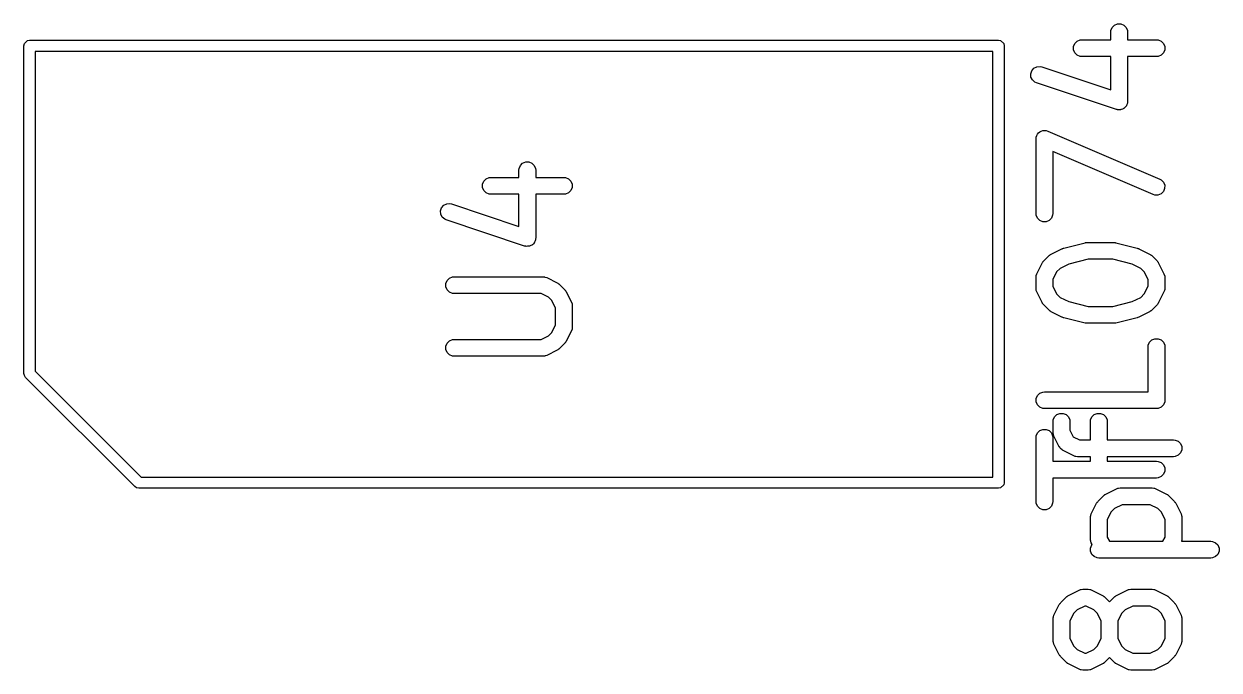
# Model space of a CAD drawing. Extents: x 2.26 to 6.35, y -6.6 to -4.52.
# Drawn here: x 4.5182 to 4.9383, y -5.0836 to -4.8565 of the extents above; entities that cross this region are included whole.
import ezdxf

# ---------------------------------------------------------------- set-up
doc = ezdxf.new("R2010")
doc.units = 0
doc.header["$MEASUREMENT"] = 0
doc.layers.add('BLACK', color=7, linetype='CONTINUOUS')

msp = doc.modelspace()

# ---------------------------------------------------------------- linework, layer by layer
at = {"layer": 'BLACK', "linetype": 'CONTINUOUS'}
for p, q in [((4.90016, -4.85939), (4.90021, -4.85882)), ((4.90016, -4.86206), (4.90016, -4.85939)), ((4.90021, -4.85882), (4.90065, -4.85775)), ((4.90065, -4.85775), (4.90147, -4.85694)), ((4.90147, -4.85694), (4.90253, -4.8565)), ((4.90253, -4.8565), (4.90369, -4.8565)), ((4.90369, -4.8565), (4.90475, -4.85694)), ((4.90475, -4.85694), (4.90556, -4.85775)), ((4.90556, -4.85775), (4.90601, -4.85882)), ((4.90601, -4.85882), (4.90606, -4.85939)), ((4.90606, -4.85939), (4.90606, -4.86206)), ((4.51821, -4.86417), (4.51836, -4.86342)), ((4.51836, -4.86342), (4.51942, -4.86235)), ((4.51942, -4.86235), (4.52018, -4.8622)), ((4.52018, -4.8622), (4.86073, -4.8622)), ((4.86073, -4.8622), (4.86148, -4.86235)), ((4.86148, -4.86235), (4.86255, -4.86342)), ((4.86255, -4.86342), (4.8627, -4.86417)), ((4.88709, -4.86444), (4.88753, -4.86338)), ((4.88753, -4.86338), (4.88835, -4.86256)), ((4.88835, -4.86256), (4.88941, -4.86212)), ((4.88941, -4.86212), (4.88999, -4.86206)), ((4.88999, -4.86206), (4.90016, -4.86206)), ((4.90606, -4.86206), (4.91623, -4.86206)), ((4.91623, -4.86206), (4.91681, -4.86212)), ((4.91681, -4.86212), (4.91787, -4.86256)), ((4.91787, -4.86256), (4.91869, -4.86338)), ((4.91869, -4.86338), (4.91913, -4.86444)), ((4.51821, -4.97933), (4.51821, -4.86417)), ((4.52215, -4.86614), (4.52215, -4.97852)), ((4.85876, -4.86614), (4.52215, -4.86614)), ((4.85876, -5.01575), (4.85876, -4.86614)), ((4.8627, -4.86417), (4.8627, -5.01772)), ((4.88709, -4.86559), (4.88709, -4.86444)), ((4.88753, -4.86666), (4.88709, -4.86559)), ((4.88835, -4.86747), (4.88753, -4.86666)), ((4.88941, -4.86791), (4.88835, -4.86747)), ((4.88999, -4.86797), (4.88941, -4.86791)), ((4.90016, -4.86797), (4.88999, -4.86797)), ((4.90016, -4.87967), (4.90016, -4.86797)), ((4.91623, -4.86797), (4.90606, -4.86797)), ((4.90606, -4.86797), (4.90606, -4.88376)), ((4.91681, -4.86791), (4.91623, -4.86797)), ((4.91787, -4.86747), (4.91681, -4.86791)), ((4.91869, -4.86666), (4.91787, -4.86747)), ((4.91913, -4.86559), (4.91869, -4.86666)), ((4.91913, -4.86444), (4.91913, -4.86559)), ((4.87242, -4.87293), (4.87318, -4.87206)), ((4.87318, -4.87206), (4.87421, -4.87154)), ((4.87421, -4.87154), (4.87536, -4.87146)), ((4.87536, -4.87146), (4.87592, -4.87159)), ((4.87592, -4.87159), (4.90016, -4.87967)), ((4.87206, -4.87402), (4.87242, -4.87293)), ((4.87214, -4.87517), (4.87206, -4.87402)), ((4.87266, -4.8762), (4.87214, -4.87517)), ((4.87353, -4.87696), (4.87266, -4.8762)), ((4.87405, -4.87719), (4.87353, -4.87696)), ((4.90218, -4.88657), (4.87405, -4.87719)), ((4.90582, -4.88478), (4.90567, -4.88523)), ((4.90601, -4.88434), (4.90582, -4.88478)), ((4.90602, -4.88419), (4.90601, -4.88434)), ((4.90604, -4.88413), (4.90602, -4.88419)), ((4.90606, -4.88376), (4.90603, -4.88406)), ((4.90603, -4.88406), (4.90604, -4.88413)), ((4.90246, -4.88663), (4.90218, -4.88657)), ((4.90253, -4.88666), (4.90246, -4.88663)), ((4.90259, -4.88666), (4.90253, -4.88666)), ((4.90274, -4.88669), (4.90259, -4.88666)), ((4.90321, -4.88666), (4.90274, -4.88669)), ((4.90369, -4.88666), (4.90321, -4.88666)), ((4.90378, -4.88662), (4.90369, -4.88666)), ((4.90389, -4.88661), (4.90378, -4.88662)), ((4.90431, -4.8864), (4.90389, -4.88661)), ((4.90475, -4.88622), (4.90431, -4.8864)), ((4.90483, -4.88614), (4.90475, -4.88622)), ((4.90492, -4.8861), (4.90483, -4.88614)), ((4.90523, -4.88574), (4.90492, -4.8861)), ((4.90556, -4.8854), (4.90523, -4.88574)), ((4.90561, -4.88531), (4.90556, -4.8854)), ((4.90567, -4.88523), (4.90561, -4.88531)), ((4.87391, -4.89689), (4.87397, -4.89631)), ((4.87391, -4.92313), (4.87391, -4.89689)), ((4.87397, -4.89628), (4.87419, -4.89576)), ((4.87397, -4.89629), (4.87397, -4.89628)), ((4.87397, -4.89631), (4.87397, -4.89629)), ((4.87419, -4.89576), (4.87441, -4.89525)), ((4.87441, -4.89525), (4.87442, -4.89523)), ((4.87442, -4.89523), (4.87443, -4.89522)), ((4.87443, -4.89522), (4.87483, -4.89483)), ((4.87483, -4.89483), (4.87522, -4.89443)), ((4.87522, -4.89443), (4.87524, -4.89443)), ((4.87524, -4.89443), (4.87525, -4.89441)), ((4.87525, -4.89441), (4.87577, -4.89421)), ((4.87577, -4.89421), (4.87629, -4.89399)), ((4.87629, -4.89399), (4.87631, -4.89399)), ((4.87631, -4.89399), (4.87632, -4.89399)), ((4.87632, -4.89399), (4.87688, -4.89399)), ((4.87688, -4.89399), (4.87744, -4.89399)), ((4.87744, -4.89399), (4.87746, -4.894)), ((4.87746, -4.894), (4.87747, -4.894)), ((4.87747, -4.894), (4.87803, -4.89417)), ((4.87803, -4.89417), (4.9174, -4.91105)), ((4.91507, -4.91647), (4.87982, -4.90137)), ((4.87982, -4.90137), (4.87982, -4.92313)), ((4.69268, -4.90623), (4.69349, -4.90542)), ((4.69349, -4.90542), (4.69456, -4.90498)), ((4.69456, -4.90498), (4.69571, -4.90498)), ((4.69571, -4.90498), (4.69677, -4.90542)), ((4.69677, -4.90542), (4.69759, -4.90623)), ((4.69218, -4.90787), (4.69224, -4.9073)), ((4.69218, -4.91043), (4.69218, -4.90787)), ((4.69224, -4.9073), (4.69268, -4.90623)), ((4.69759, -4.90623), (4.69803, -4.9073)), ((4.69803, -4.9073), (4.69809, -4.90787)), ((4.69809, -4.90787), (4.69809, -4.91043)), ((4.67938, -4.91281), (4.67982, -4.91175)), ((4.67938, -4.91396), (4.67938, -4.91281)), ((4.67982, -4.91503), (4.67938, -4.91396)), ((4.67982, -4.91175), (4.68063, -4.91093)), ((4.68063, -4.91093), (4.6817, -4.91049)), ((4.6817, -4.91049), (4.68227, -4.91043)), ((4.68227, -4.91043), (4.69218, -4.91043)), ((4.69809, -4.91043), (4.70799, -4.91043)), ((4.70799, -4.91043), (4.70857, -4.91049)), ((4.70857, -4.91049), (4.70964, -4.91093)), ((4.70964, -4.91093), (4.71045, -4.91175)), ((4.71045, -4.91175), (4.71089, -4.91281)), ((4.71089, -4.91396), (4.71045, -4.91503)), ((4.71089, -4.91281), (4.71089, -4.91396)), ((4.9174, -4.91105), (4.9179, -4.91133)), ((4.9179, -4.91133), (4.91871, -4.91215)), ((4.91912, -4.91437), (4.91867, -4.91543)), ((4.91871, -4.91215), (4.91914, -4.91322)), ((4.91914, -4.91322), (4.91912, -4.91437)), ((4.68063, -4.91584), (4.67982, -4.91503)), ((4.6817, -4.91628), (4.68063, -4.91584)), ((4.68227, -4.91634), (4.6817, -4.91628)), ((4.69218, -4.91634), (4.68227, -4.91634)), ((4.69218, -4.92766), (4.69218, -4.91634)), ((4.70799, -4.91634), (4.69809, -4.91634)), ((4.69809, -4.91634), (4.69809, -4.93176)), ((4.70857, -4.91628), (4.70799, -4.91634)), ((4.70964, -4.91584), (4.70857, -4.91628)), ((4.71045, -4.91503), (4.70964, -4.91584)), ((4.91562, -4.91665), (4.91507, -4.91647)), ((4.91677, -4.91666), (4.91562, -4.91665)), ((4.91784, -4.91624), (4.91677, -4.91666)), ((4.91867, -4.91543), (4.91784, -4.91624)), ((4.66465, -4.9222), (4.66501, -4.92111)), ((4.66473, -4.92335), (4.66465, -4.9222)), ((4.66501, -4.92111), (4.66576, -4.92024)), ((4.66576, -4.92024), (4.66679, -4.91972)), ((4.66679, -4.91972), (4.66794, -4.91964)), ((4.66794, -4.91964), (4.66851, -4.91977)), ((4.66851, -4.91977), (4.69218, -4.92766)), ((4.66524, -4.92438), (4.66473, -4.92335)), ((4.66611, -4.92514), (4.66524, -4.92438)), ((4.66664, -4.92537), (4.66611, -4.92514)), ((4.6942, -4.93456), (4.66664, -4.92537)), ((4.87397, -4.92371), (4.87391, -4.92313)), ((4.87441, -4.92478), (4.87397, -4.92371)), ((4.87522, -4.92559), (4.87441, -4.92478)), ((4.87629, -4.92603), (4.87522, -4.92559)), ((4.87744, -4.92603), (4.87629, -4.92603)), ((4.8785, -4.92559), (4.87744, -4.92603)), ((4.87932, -4.92478), (4.8785, -4.92559)), ((4.87976, -4.92371), (4.87932, -4.92478)), ((4.87982, -4.92313), (4.87976, -4.92371)), ((4.69449, -4.93462), (4.6942, -4.93456)), ((4.69456, -4.93465), (4.69449, -4.93462)), ((4.69462, -4.93465), (4.69456, -4.93465)), ((4.69476, -4.93469), (4.69462, -4.93465)), ((4.69524, -4.93465), (4.69476, -4.93469)), ((4.69571, -4.93465), (4.69524, -4.93465)), ((4.69581, -4.93461), (4.69571, -4.93465)), ((4.69591, -4.93461), (4.69581, -4.93461)), ((4.69634, -4.93439), (4.69591, -4.93461)), ((4.69677, -4.93421), (4.69634, -4.93439)), ((4.69685, -4.93414), (4.69677, -4.93421)), ((4.69694, -4.93409), (4.69685, -4.93414)), ((4.69725, -4.93373), (4.69694, -4.93409)), ((4.69759, -4.9334), (4.69725, -4.93373)), ((4.69763, -4.9333), (4.69759, -4.9334)), ((4.6977, -4.93322), (4.69763, -4.9333)), ((4.69785, -4.93277), (4.6977, -4.93322)), ((4.69803, -4.93233), (4.69785, -4.93277)), ((4.69804, -4.93218), (4.69803, -4.93233)), ((4.69806, -4.93213), (4.69804, -4.93218)), ((4.69809, -4.93176), (4.69806, -4.93205)), ((4.69806, -4.93205), (4.69806, -4.93213)), ((4.87929, -4.93737), (4.88304, -4.93549)), ((4.88304, -4.93549), (4.88308, -4.93548)), ((4.88308, -4.93548), (4.8831, -4.93546)), ((4.8831, -4.93546), (4.88334, -4.93538)), ((4.88334, -4.93538), (4.88358, -4.93528)), ((4.88358, -4.93528), (4.8836, -4.93528)), ((4.8836, -4.93528), (4.88365, -4.93527)), ((4.88365, -4.93527), (4.89114, -4.93339)), ((4.89114, -4.93339), (4.89124, -4.93338)), ((4.89124, -4.93338), (4.89128, -4.93336)), ((4.89128, -4.93336), (4.8915, -4.93334)), ((4.8915, -4.93334), (4.89172, -4.93331)), ((4.89172, -4.93331), (4.89176, -4.93332)), ((4.89176, -4.93332), (4.89186, -4.93331)), ((4.89186, -4.93331), (4.90123, -4.93331)), ((4.90123, -4.93331), (4.90134, -4.93332)), ((4.90134, -4.93332), (4.90138, -4.93331)), ((4.90138, -4.93331), (4.90159, -4.93334)), ((4.90159, -4.93334), (4.90181, -4.93336)), ((4.90181, -4.93336), (4.90185, -4.93338)), ((4.90185, -4.93338), (4.90195, -4.93339)), ((4.90195, -4.93339), (4.90945, -4.93527)), ((4.90945, -4.93527), (4.90949, -4.93528)), ((4.90949, -4.93528), (4.90951, -4.93528)), ((4.90951, -4.93528), (4.90975, -4.93538)), ((4.90975, -4.93538), (4.91, -4.93546)), ((4.91, -4.93546), (4.91001, -4.93548)), ((4.91001, -4.93548), (4.91005, -4.93549)), ((4.91005, -4.93549), (4.9138, -4.93737)), ((4.87665, -4.93979), (4.87852, -4.93792)), ((4.87852, -4.93792), (4.87875, -4.93773)), ((4.87875, -4.93773), (4.8788, -4.93767)), ((4.8788, -4.93767), (4.87889, -4.93762)), ((4.87889, -4.93762), (4.87897, -4.93755)), ((4.87897, -4.93755), (4.87904, -4.93752)), ((4.87904, -4.93752), (4.87929, -4.93737)), ((4.89222, -4.93921), (4.88539, -4.94092)), ((4.90087, -4.93921), (4.89222, -4.93921)), ((4.9077, -4.94092), (4.90087, -4.93921)), ((4.9138, -4.93737), (4.91405, -4.93752)), ((4.91405, -4.93752), (4.91412, -4.93755)), ((4.91412, -4.93755), (4.9142, -4.93762)), ((4.9142, -4.93762), (4.91429, -4.93767)), ((4.91429, -4.93767), (4.91434, -4.93773)), ((4.91434, -4.93773), (4.91457, -4.93792)), ((4.91457, -4.93792), (4.91645, -4.93979)), ((4.87422, -4.94431), (4.8761, -4.94056)), ((4.8761, -4.94056), (4.87625, -4.94031)), ((4.87625, -4.94031), (4.87628, -4.94024)), ((4.87628, -4.94024), (4.87635, -4.94016)), ((4.87635, -4.94016), (4.87641, -4.94007)), ((4.87641, -4.94007), (4.87646, -4.94002)), ((4.87646, -4.94002), (4.87665, -4.93979)), ((4.88116, -4.94363), (4.87982, -4.94633)), ((4.88236, -4.94243), (4.88116, -4.94363)), ((4.88539, -4.94092), (4.88236, -4.94243)), ((4.91073, -4.94243), (4.9077, -4.94092)), ((4.91193, -4.94363), (4.91073, -4.94243)), ((4.91328, -4.94633), (4.91193, -4.94363)), ((4.91645, -4.93979), (4.91663, -4.94002)), ((4.91663, -4.94002), (4.91669, -4.94007)), ((4.91669, -4.94007), (4.91675, -4.94016)), ((4.91675, -4.94016), (4.91681, -4.94024)), ((4.91681, -4.94024), (4.91684, -4.94031)), ((4.91684, -4.94031), (4.917, -4.94056)), ((4.917, -4.94056), (4.91887, -4.94431)), ((4.66652, -4.94772), (4.66696, -4.94665)), ((4.66652, -4.94887), (4.66652, -4.94772)), ((4.66696, -4.94665), (4.66777, -4.94584)), ((4.66777, -4.94584), (4.66884, -4.9454)), ((4.66884, -4.9454), (4.66941, -4.94534)), ((4.66941, -4.94534), (4.70065, -4.94534)), ((4.70065, -4.94534), (4.70122, -4.9454)), ((4.70122, -4.9454), (4.70132, -4.94544)), ((4.70132, -4.94544), (4.70143, -4.94545)), ((4.70143, -4.94545), (4.70197, -4.94565)), ((4.70197, -4.94565), (4.70564, -4.94749)), ((4.70564, -4.94749), (4.70589, -4.94765)), ((4.70589, -4.94765), (4.70596, -4.94768)), ((4.70596, -4.94768), (4.70604, -4.94774)), ((4.70604, -4.94774), (4.70613, -4.9478)), ((4.70613, -4.9478), (4.70618, -4.94786)), ((4.70618, -4.94786), (4.70641, -4.94804)), ((4.70641, -4.94804), (4.70825, -4.94988)), ((4.87391, -4.94563), (4.87397, -4.94506)), ((4.87391, -4.94938), (4.87391, -4.94563)), ((4.87397, -4.94506), (4.87401, -4.94496)), ((4.87401, -4.94496), (4.87402, -4.94485)), ((4.87402, -4.94485), (4.87422, -4.94431)), ((4.87982, -4.94633), (4.87982, -4.94868)), ((4.91328, -4.94868), (4.91328, -4.94633)), ((4.91887, -4.94431), (4.91908, -4.94485)), ((4.91908, -4.94485), (4.91909, -4.94496)), ((4.91909, -4.94496), (4.91913, -4.94506)), ((4.91913, -4.94506), (4.91919, -4.94563)), ((4.91919, -4.94563), (4.91919, -4.94938)), ((4.66696, -4.94993), (4.66652, -4.94887)), ((4.66777, -4.95075), (4.66696, -4.94993)), ((4.66884, -4.95119), (4.66777, -4.95075)), ((4.66941, -4.95125), (4.66884, -4.95119)), ((4.69995, -4.95125), (4.66941, -4.95125)), ((4.70257, -4.95256), (4.69995, -4.95125)), ((4.70825, -4.94988), (4.70843, -4.95011)), ((4.70843, -4.95011), (4.70849, -4.95016)), ((4.70849, -4.95016), (4.70855, -4.95025)), ((4.70855, -4.95025), (4.70861, -4.95033)), ((4.70861, -4.95033), (4.70864, -4.9504)), ((4.70864, -4.9504), (4.7088, -4.95065)), ((4.7088, -4.95065), (4.71064, -4.95432)), ((4.87397, -4.94996), (4.87391, -4.94938)), ((4.87401, -4.95006), (4.87397, -4.94996)), ((4.87402, -4.95016), (4.87401, -4.95006)), ((4.87422, -4.9507), (4.87402, -4.95016)), ((4.8761, -4.95445), (4.87422, -4.9507)), ((4.87982, -4.94868), (4.88116, -4.95138)), ((4.88116, -4.95138), (4.88236, -4.95258)), ((4.91073, -4.95258), (4.91193, -4.95138)), ((4.91193, -4.95138), (4.91328, -4.94868)), ((4.91887, -4.9507), (4.917, -4.95445)), ((4.91908, -4.95016), (4.91887, -4.9507)), ((4.91909, -4.95006), (4.91908, -4.95016)), ((4.91913, -4.94996), (4.91909, -4.95006)), ((4.91919, -4.94938), (4.91913, -4.94996)), ((4.70373, -4.95372), (4.70257, -4.95256)), ((4.70504, -4.95634), (4.70373, -4.95372)), ((4.70504, -4.9623), (4.70504, -4.95634)), ((4.71064, -4.95432), (4.71084, -4.95486)), ((4.71084, -4.95486), (4.71085, -4.95497)), ((4.71085, -4.95497), (4.71089, -4.95507)), ((4.71089, -4.95507), (4.71095, -4.95564)), ((4.71095, -4.95564), (4.71095, -4.96299)), ((4.87625, -4.9547), (4.8761, -4.95445)), ((4.87628, -4.95477), (4.87625, -4.9547)), ((4.87635, -4.95485), (4.87628, -4.95477)), ((4.87641, -4.95494), (4.87635, -4.95485)), ((4.87646, -4.95499), (4.87641, -4.95494)), ((4.87665, -4.95522), (4.87646, -4.95499)), ((4.87852, -4.95709), (4.87665, -4.95522)), ((4.88236, -4.95258), (4.88539, -4.95409)), ((4.88539, -4.95409), (4.89222, -4.9558)), ((4.89222, -4.9558), (4.90087, -4.9558)), ((4.90087, -4.9558), (4.9077, -4.95409)), ((4.9077, -4.95409), (4.91073, -4.95258)), ((4.91645, -4.95522), (4.91457, -4.95709)), ((4.91663, -4.95499), (4.91645, -4.95522)), ((4.91669, -4.95494), (4.91663, -4.95499)), ((4.91675, -4.95485), (4.91669, -4.95494)), ((4.91681, -4.95477), (4.91675, -4.95485)), ((4.91684, -4.9547), (4.91681, -4.95477)), ((4.917, -4.95445), (4.91684, -4.9547)), ((4.87875, -4.95728), (4.87852, -4.95709)), ((4.8788, -4.95734), (4.87875, -4.95728)), ((4.87889, -4.95739), (4.8788, -4.95734)), ((4.87897, -4.95746), (4.87889, -4.95739)), ((4.87904, -4.95749), (4.87897, -4.95746)), ((4.87929, -4.95765), (4.87904, -4.95749)), ((4.88304, -4.95952), (4.87929, -4.95765)), ((4.88308, -4.95954), (4.88304, -4.95952)), ((4.8831, -4.95955), (4.88308, -4.95954)), ((4.88334, -4.95964), (4.8831, -4.95955)), ((4.88358, -4.95973), (4.88334, -4.95964)), ((4.8836, -4.95973), (4.88358, -4.95973)), ((4.88365, -4.95974), (4.8836, -4.95973)), ((4.89114, -4.96162), (4.88365, -4.95974)), ((4.90945, -4.95974), (4.90195, -4.96162)), ((4.90949, -4.95973), (4.90945, -4.95974)), ((4.90951, -4.95973), (4.90949, -4.95973)), ((4.90975, -4.95964), (4.90951, -4.95973)), ((4.91, -4.95955), (4.90975, -4.95964)), ((4.91001, -4.95954), (4.91, -4.95955)), ((4.91005, -4.95952), (4.91001, -4.95954)), ((4.9138, -4.95765), (4.91005, -4.95952)), ((4.91405, -4.95749), (4.9138, -4.95765)), ((4.91412, -4.95746), (4.91405, -4.95749)), ((4.9142, -4.95739), (4.91412, -4.95746)), ((4.91429, -4.95734), (4.9142, -4.95739)), ((4.91434, -4.95728), (4.91429, -4.95734)), ((4.91457, -4.95709), (4.91434, -4.95728)), ((4.70257, -4.96608), (4.70373, -4.96492)), ((4.70373, -4.96492), (4.70504, -4.9623)), ((4.71064, -4.96431), (4.7088, -4.96799)), ((4.71084, -4.96377), (4.71064, -4.96431)), ((4.71085, -4.96367), (4.71084, -4.96377)), ((4.71089, -4.96357), (4.71085, -4.96367)), ((4.71095, -4.96299), (4.71089, -4.96357)), ((4.89124, -4.96163), (4.89114, -4.96162)), ((4.89128, -4.96165), (4.89124, -4.96163)), ((4.8915, -4.96167), (4.89128, -4.96165)), ((4.89172, -4.9617), (4.8915, -4.96167)), ((4.89176, -4.9617), (4.89172, -4.9617)), ((4.89186, -4.96171), (4.89176, -4.9617)), ((4.90123, -4.96171), (4.89186, -4.96171)), ((4.90134, -4.9617), (4.90123, -4.96171)), ((4.90138, -4.9617), (4.90134, -4.9617)), ((4.90159, -4.96167), (4.90138, -4.9617)), ((4.90181, -4.96165), (4.90159, -4.96167)), ((4.90185, -4.96163), (4.90181, -4.96165)), ((4.90195, -4.96162), (4.90185, -4.96163)), ((4.66652, -4.96977), (4.66696, -4.9687)), ((4.66696, -4.9687), (4.66777, -4.96789)), ((4.66777, -4.96789), (4.66884, -4.96745)), ((4.66884, -4.96745), (4.66941, -4.96739)), ((4.66941, -4.96739), (4.69995, -4.96739)), ((4.69995, -4.96739), (4.70257, -4.96608)), ((4.70825, -4.96875), (4.70641, -4.97059)), ((4.70843, -4.96853), (4.70825, -4.96875)), ((4.70849, -4.96848), (4.70843, -4.96853)), ((4.70855, -4.96839), (4.70849, -4.96848)), ((4.70861, -4.96831), (4.70855, -4.96839)), ((4.70864, -4.96824), (4.70861, -4.96831)), ((4.7088, -4.96799), (4.70864, -4.96824)), ((4.91334, -4.96943), (4.91378, -4.96836)), ((4.91378, -4.96836), (4.91459, -4.96755)), ((4.91459, -4.96755), (4.91566, -4.96711)), ((4.91566, -4.96711), (4.91681, -4.96711)), ((4.91681, -4.96711), (4.91787, -4.96755)), ((4.91787, -4.96755), (4.91869, -4.96836)), ((4.91869, -4.96836), (4.91913, -4.96943)), ((4.66652, -4.97092), (4.66652, -4.96977)), ((4.66696, -4.97198), (4.66652, -4.97092)), ((4.66777, -4.9728), (4.66696, -4.97198)), ((4.66884, -4.97324), (4.66777, -4.9728)), ((4.66941, -4.97329), (4.66884, -4.97324)), ((4.70065, -4.97329), (4.66941, -4.97329)), ((4.70122, -4.97324), (4.70065, -4.97329)), ((4.70132, -4.9732), (4.70122, -4.97324)), ((4.70143, -4.97319), (4.70132, -4.9732)), ((4.70197, -4.97298), (4.70143, -4.97319)), ((4.70564, -4.97114), (4.70197, -4.97298)), ((4.70589, -4.97099), (4.70564, -4.97114)), ((4.70596, -4.97096), (4.70589, -4.97099)), ((4.70604, -4.97089), (4.70596, -4.97096)), ((4.70613, -4.97084), (4.70604, -4.97089)), ((4.70618, -4.97078), (4.70613, -4.97084)), ((4.70641, -4.97059), (4.70618, -4.97078)), ((4.91328, -4.97), (4.91334, -4.96943)), ((4.91328, -4.9858), (4.91328, -4.97)), ((4.91913, -4.96943), (4.91919, -4.97)), ((4.91919, -4.97), (4.91919, -4.98875)), ((4.51836, -4.98008), (4.51821, -4.97933)), ((4.51879, -4.98072), (4.51836, -4.98008)), ((4.55717, -5.01911), (4.51879, -4.98072)), ((4.52215, -4.97852), (4.55938, -5.01575)), ((4.87522, -4.9863), (4.87629, -4.98586)), ((4.87629, -4.98586), (4.87686, -4.9858)), ((4.87686, -4.9858), (4.91328, -4.9858)), ((4.87397, -4.98818), (4.87441, -4.98711)), ((4.87397, -4.98933), (4.87397, -4.98818)), ((4.87441, -4.99039), (4.87397, -4.98933)), ((4.87441, -4.98711), (4.87522, -4.9863)), ((4.91913, -4.98933), (4.91869, -4.99039)), ((4.91919, -4.98875), (4.91913, -4.98933)), ((4.87522, -4.99121), (4.87441, -4.99039)), ((4.87629, -4.99165), (4.87522, -4.99121)), ((4.87686, -4.9917), (4.87629, -4.99165)), ((4.91623, -4.9917), (4.87686, -4.9917)), ((4.88041, -4.99461), (4.88123, -4.9938)), ((4.88123, -4.9938), (4.88229, -4.99335)), ((4.88229, -4.99335), (4.88344, -4.99335)), ((4.88344, -4.99335), (4.88451, -4.9938)), ((4.88451, -4.9938), (4.88532, -4.99461)), ((4.89354, -4.99461), (4.89435, -4.9938)), ((4.89435, -4.9938), (4.89541, -4.99335)), ((4.89541, -4.99335), (4.89657, -4.99335)), ((4.89657, -4.99335), (4.89763, -4.9938)), ((4.89763, -4.9938), (4.89845, -4.99461)), ((4.91681, -4.99165), (4.91623, -4.9917)), ((4.91787, -4.99121), (4.91681, -4.99165)), ((4.91869, -4.99039), (4.91787, -4.99121)), ((4.87991, -4.99625), (4.87997, -4.99567)), ((4.87991, -5), (4.87991, -4.99625)), ((4.87997, -4.99567), (4.88041, -4.99461)), ((4.88532, -4.99461), (4.88576, -4.99567)), ((4.88576, -4.99567), (4.88582, -4.99625)), ((4.88582, -4.99625), (4.88582, -4.9993)), ((4.89304, -4.99625), (4.89309, -4.99567)), ((4.89304, -5.00267), (4.89304, -4.99625)), ((4.89309, -4.99567), (4.89354, -4.99461)), ((4.89845, -4.99461), (4.89889, -4.99567)), ((4.89889, -4.99567), (4.89894, -4.99625)), ((4.89894, -4.99625), (4.89894, -5.00267)), ((4.87391, -5.00187), (4.87397, -5.0013)), ((4.87391, -5.02437), (4.87391, -5.00187)), ((4.87397, -5.0013), (4.87441, -5.00023)), ((4.87441, -5.00023), (4.87522, -4.99942)), ((4.87522, -4.99942), (4.87629, -4.99898)), ((4.87629, -4.99898), (4.87744, -4.99898)), ((4.87744, -4.99898), (4.8785, -4.99942)), ((4.8785, -4.99942), (4.87932, -5.00023)), ((4.87932, -5.00023), (4.87976, -5.0013)), ((4.87976, -5.0013), (4.87982, -5.00187)), ((4.87982, -5.00187), (4.87982, -5.01017)), ((4.87997, -5.00058), (4.87991, -5)), ((4.88001, -5.00067), (4.87997, -5.00058)), ((4.88002, -5.00078), (4.88001, -5.00067)), ((4.88023, -5.00132), (4.88002, -5.00078)), ((4.8821, -5.00507), (4.88023, -5.00132)), ((4.88582, -4.9993), (4.88694, -5.00155)), ((4.88694, -5.00155), (4.88919, -5.00267)), ((4.88919, -5.00267), (4.89304, -5.00267)), ((4.89894, -5.00267), (4.92224, -5.00267)), ((4.92224, -5.00267), (4.92281, -5.00273)), ((4.92281, -5.00273), (4.92388, -5.00317)), ((4.88216, -5.00517), (4.8821, -5.00507)), ((4.88218, -5.00521), (4.88216, -5.00517)), ((4.88223, -5.00527), (4.88218, -5.00521)), ((4.88241, -5.00556), (4.88223, -5.00527)), ((4.88269, -5.0058), (4.88241, -5.00556)), ((4.88293, -5.00608), (4.88269, -5.0058)), ((4.88322, -5.00627), (4.88293, -5.00608)), ((4.88328, -5.00631), (4.88322, -5.00627)), ((4.88332, -5.00633), (4.88328, -5.00631)), ((4.88342, -5.00639), (4.88332, -5.00633)), ((4.88717, -5.00827), (4.88342, -5.00639)), ((4.92388, -5.00317), (4.92469, -5.00398)), ((4.92469, -5.00398), (4.92513, -5.00505)), ((4.92513, -5.0062), (4.92469, -5.00726)), ((4.92513, -5.00505), (4.92513, -5.0062)), ((4.87982, -5.01017), (4.89304, -5.01017)), ((4.88771, -5.00847), (4.88717, -5.00827)), ((4.88782, -5.00848), (4.88771, -5.00847)), ((4.88792, -5.00852), (4.88782, -5.00848)), ((4.88849, -5.00858), (4.88792, -5.00852)), ((4.89304, -5.00858), (4.88849, -5.00858)), ((4.89304, -5.01017), (4.89304, -5.00858)), ((4.92224, -5.00858), (4.89894, -5.00858)), ((4.89894, -5.00858), (4.89894, -5.01017)), ((4.89894, -5.01017), (4.91623, -5.01017)), ((4.91623, -5.01017), (4.91681, -5.01023)), ((4.91681, -5.01023), (4.91787, -5.01067)), ((4.91787, -5.01067), (4.91869, -5.01148)), ((4.92281, -5.00852), (4.92224, -5.00858)), ((4.92388, -5.00808), (4.92281, -5.00852)), ((4.92469, -5.00726), (4.92388, -5.00808)), ((4.91869, -5.01476), (4.91787, -5.01558)), ((4.91869, -5.01148), (4.91913, -5.01255)), ((4.91913, -5.0137), (4.91869, -5.01476)), ((4.91913, -5.01255), (4.91913, -5.0137)), ((4.55781, -5.01954), (4.55717, -5.01911)), ((4.55856, -5.01969), (4.55781, -5.01954)), ((4.55938, -5.01575), (4.85876, -5.01575)), ((4.86148, -5.01954), (4.86073, -5.01969)), ((4.86255, -5.01847), (4.86148, -5.01954)), ((4.8627, -5.01772), (4.86255, -5.01847)), ((4.91623, -5.01608), (4.87982, -5.01608)), ((4.87982, -5.01608), (4.87982, -5.02437)), ((4.90291, -5.0196), (4.90349, -5.01954)), ((4.90349, -5.01954), (4.91474, -5.01954)), ((4.91474, -5.01954), (4.91531, -5.0196)), ((4.91681, -5.01602), (4.91623, -5.01608)), ((4.91787, -5.01558), (4.91681, -5.01602)), ((4.86073, -5.01969), (4.55856, -5.01969)), ((4.89578, -5.02416), (4.89765, -5.02228)), ((4.89765, -5.02228), (4.89788, -5.0221)), ((4.89788, -5.0221), (4.89793, -5.02204)), ((4.89793, -5.02204), (4.89802, -5.02198)), ((4.89802, -5.02198), (4.8981, -5.02192)), ((4.8981, -5.02192), (4.89817, -5.02189)), ((4.89817, -5.02189), (4.89842, -5.02173)), ((4.89842, -5.02173), (4.90217, -5.01986)), ((4.90217, -5.01986), (4.90271, -5.01965)), ((4.90271, -5.01965), (4.90282, -5.01964)), ((4.90282, -5.01964), (4.90291, -5.0196)), ((4.91531, -5.0196), (4.91541, -5.01964)), ((4.91541, -5.01964), (4.91552, -5.01965)), ((4.91552, -5.01965), (4.91606, -5.01986)), ((4.91606, -5.01986), (4.91981, -5.02173)), ((4.91981, -5.02173), (4.92006, -5.02189)), ((4.92006, -5.02189), (4.92013, -5.02192)), ((4.92013, -5.02192), (4.92021, -5.02198)), ((4.92021, -5.02198), (4.9203, -5.02204)), ((4.9203, -5.02204), (4.92035, -5.0221)), ((4.92035, -5.0221), (4.92058, -5.02228)), ((4.92058, -5.02228), (4.92245, -5.02416)), ((4.87397, -5.02495), (4.87391, -5.02437)), ((4.87441, -5.02601), (4.87397, -5.02495)), ((4.87522, -5.02683), (4.87441, -5.02601)), ((4.87629, -5.02727), (4.87522, -5.02683)), ((4.87744, -5.02727), (4.87629, -5.02727)), ((4.8785, -5.02683), (4.87744, -5.02727)), ((4.87932, -5.02601), (4.8785, -5.02683)), ((4.87976, -5.02495), (4.87932, -5.02601)), ((4.87982, -5.02437), (4.87976, -5.02495)), ((4.89335, -5.02868), (4.89522, -5.02493)), ((4.89522, -5.02493), (4.89538, -5.02468)), ((4.89538, -5.02468), (4.89541, -5.02461)), ((4.89541, -5.02461), (4.89548, -5.02453)), ((4.89548, -5.02453), (4.89553, -5.02444)), ((4.89553, -5.02444), (4.89559, -5.02439)), ((4.89559, -5.02439), (4.89578, -5.02416)), ((4.90149, -5.0268), (4.90029, -5.028)), ((4.90419, -5.02545), (4.90149, -5.0268)), ((4.91404, -5.02545), (4.90419, -5.02545)), ((4.91674, -5.0268), (4.91404, -5.02545)), ((4.91794, -5.028), (4.91674, -5.0268)), ((4.92245, -5.02416), (4.92264, -5.02439)), ((4.92264, -5.02439), (4.92269, -5.02444)), ((4.92269, -5.02444), (4.92275, -5.02453)), ((4.92275, -5.02453), (4.92282, -5.02461)), ((4.92282, -5.02461), (4.92285, -5.02468)), ((4.92285, -5.02468), (4.923, -5.02493)), ((4.923, -5.02493), (4.92488, -5.02868)), ((4.89304, -5.03), (4.89309, -5.02942)), ((4.89304, -5.0375), (4.89304, -5.03)), ((4.89309, -5.02942), (4.89313, -5.02932)), ((4.89313, -5.02932), (4.89314, -5.02922)), ((4.89314, -5.02922), (4.89335, -5.02868)), ((4.90029, -5.028), (4.89894, -5.03069)), ((4.89894, -5.03069), (4.89894, -5.0368)), ((4.91928, -5.03069), (4.91794, -5.028)), ((4.91928, -5.0368), (4.91928, -5.03069)), ((4.92488, -5.02868), (4.92508, -5.02922)), ((4.92508, -5.02922), (4.92509, -5.02932)), ((4.92509, -5.02932), (4.92513, -5.02942)), ((4.92513, -5.02942), (4.92519, -5.03)), ((4.92519, -5.03), (4.92519, -5.0375)), ((4.89309, -5.03807), (4.89304, -5.0375)), ((4.89313, -5.03817), (4.89309, -5.03807)), ((4.89309, -5.04067), (4.89354, -5.0396)), ((4.89314, -5.03828), (4.89313, -5.03817)), ((4.89335, -5.03882), (4.89314, -5.03828)), ((4.89367, -5.03947), (4.89335, -5.03882)), ((4.89354, -5.0396), (4.89367, -5.03947)), ((4.89894, -5.0368), (4.89969, -5.03829)), ((4.89969, -5.03829), (4.91854, -5.03829)), ((4.91854, -5.03829), (4.91928, -5.0368)), ((4.92509, -5.03817), (4.92508, -5.03828)), ((4.92508, -5.03828), (4.92508, -5.03829)), ((4.92508, -5.03829), (4.93536, -5.03829)), ((4.92513, -5.03807), (4.92509, -5.03817)), ((4.92519, -5.0375), (4.92513, -5.03807)), ((4.93536, -5.03829), (4.93594, -5.03835)), ((4.93594, -5.03835), (4.937, -5.03879)), ((4.937, -5.03879), (4.93782, -5.0396)), ((4.93782, -5.0396), (4.93826, -5.04067)), ((4.89309, -5.04182), (4.89309, -5.04067)), ((4.89354, -5.04289), (4.89309, -5.04182)), ((4.89435, -5.0437), (4.89354, -5.04289)), ((4.89541, -5.04414), (4.89435, -5.0437)), ((4.89599, -5.0442), (4.89541, -5.04414)), ((4.93536, -5.0442), (4.89599, -5.0442)), ((4.93594, -5.04414), (4.93536, -5.0442)), ((4.937, -5.0437), (4.93594, -5.04414)), ((4.93782, -5.04289), (4.937, -5.0437)), ((4.93826, -5.04182), (4.93782, -5.04289)), ((4.93826, -5.04067), (4.93826, -5.04182)), ((4.88505, -5.05751), (4.8853, -5.05735)), ((4.8853, -5.05735), (4.88905, -5.05548)), ((4.88905, -5.05548), (4.88959, -5.05527)), ((4.88959, -5.05527), (4.88969, -5.05526)), ((4.88969, -5.05526), (4.88979, -5.05522)), ((4.88979, -5.05522), (4.89037, -5.05516)), ((4.89037, -5.05516), (4.89224, -5.05516)), ((4.89224, -5.05516), (4.89282, -5.05522)), ((4.89282, -5.05522), (4.89291, -5.05526)), ((4.89291, -5.05526), (4.89302, -5.05527)), ((4.89302, -5.05527), (4.89356, -5.05548)), ((4.89356, -5.05548), (4.89731, -5.05735)), ((4.89731, -5.05735), (4.89756, -5.05751)), ((4.90192, -5.05751), (4.90217, -5.05735)), ((4.90217, -5.05735), (4.90592, -5.05548)), ((4.90592, -5.05548), (4.90646, -5.05527)), ((4.90646, -5.05527), (4.90656, -5.05526)), ((4.90656, -5.05526), (4.90666, -5.05522)), ((4.90666, -5.05522), (4.90724, -5.05516)), ((4.90724, -5.05516), (4.91474, -5.05516)), ((4.91474, -5.05516), (4.91531, -5.05522)), ((4.91531, -5.05522), (4.91541, -5.05526)), ((4.91541, -5.05526), (4.91552, -5.05527)), ((4.91552, -5.05527), (4.91606, -5.05548)), ((4.91606, -5.05548), (4.91981, -5.05735)), ((4.91981, -5.05735), (4.92006, -5.05751)), ((4.88023, -5.0643), (4.8821, -5.06055)), ((4.8821, -5.06055), (4.88226, -5.0603)), ((4.88226, -5.0603), (4.88229, -5.06023)), ((4.88229, -5.06023), (4.88235, -5.06015)), ((4.88235, -5.06015), (4.88241, -5.06006)), ((4.88241, -5.06006), (4.88247, -5.06001)), ((4.88247, -5.06001), (4.88265, -5.05978)), ((4.88265, -5.05978), (4.88453, -5.0579)), ((4.88453, -5.0579), (4.88475, -5.05772)), ((4.88475, -5.05772), (4.88481, -5.05766)), ((4.88481, -5.05766), (4.88489, -5.0576)), ((4.88489, -5.0576), (4.88498, -5.05754)), ((4.88498, -5.05754), (4.88505, -5.05751)), ((4.89106, -5.06107), (4.88837, -5.06242)), ((4.89154, -5.06107), (4.89106, -5.06107)), ((4.89424, -5.06242), (4.89154, -5.06107)), ((4.89756, -5.05751), (4.89763, -5.05754)), ((4.89763, -5.05754), (4.89771, -5.0576)), ((4.89771, -5.0576), (4.8978, -5.05766)), ((4.8978, -5.05766), (4.89785, -5.05772)), ((4.89785, -5.05772), (4.89808, -5.0579)), ((4.89808, -5.0579), (4.89974, -5.05957)), ((4.89974, -5.05957), (4.9014, -5.0579)), ((4.9014, -5.0579), (4.90163, -5.05772)), ((4.90163, -5.05772), (4.90168, -5.05766)), ((4.90168, -5.05766), (4.90177, -5.0576)), ((4.90177, -5.0576), (4.90185, -5.05754)), ((4.90185, -5.05754), (4.90192, -5.05751)), ((4.90794, -5.06107), (4.90524, -5.06242)), ((4.91404, -5.06107), (4.90794, -5.06107)), ((4.91674, -5.06242), (4.91404, -5.06107)), ((4.92006, -5.05751), (4.92013, -5.05754)), ((4.92013, -5.05754), (4.92021, -5.0576)), ((4.92021, -5.0576), (4.9203, -5.05766)), ((4.9203, -5.05766), (4.92035, -5.05772)), ((4.92035, -5.05772), (4.92058, -5.0579)), ((4.92058, -5.0579), (4.92245, -5.05978)), ((4.92245, -5.05978), (4.92264, -5.06001)), ((4.92264, -5.06001), (4.92269, -5.06006)), ((4.92269, -5.06006), (4.92275, -5.06015)), ((4.92275, -5.06015), (4.92282, -5.06023)), ((4.92282, -5.06023), (4.92285, -5.0603)), ((4.92285, -5.0603), (4.923, -5.06055)), ((4.923, -5.06055), (4.92488, -5.0643)), ((4.87991, -5.06562), (4.87997, -5.06504)), ((4.87991, -5.07312), (4.87991, -5.06562)), ((4.87997, -5.06504), (4.88001, -5.06494)), ((4.88001, -5.06494), (4.88002, -5.06484)), ((4.88002, -5.06484), (4.88023, -5.0643)), ((4.88717, -5.06362), (4.88582, -5.06631)), ((4.88837, -5.06242), (4.88717, -5.06362)), ((4.89544, -5.06362), (4.89424, -5.06242)), ((4.89679, -5.06631), (4.89544, -5.06362)), ((4.90404, -5.06362), (4.90269, -5.06631)), ((4.90524, -5.06242), (4.90404, -5.06362)), ((4.91794, -5.06362), (4.91674, -5.06242)), ((4.91928, -5.06631), (4.91794, -5.06362)), ((4.92488, -5.0643), (4.92508, -5.06484)), ((4.92508, -5.06484), (4.92509, -5.06494)), ((4.92509, -5.06494), (4.92513, -5.06504)), ((4.92513, -5.06504), (4.92519, -5.06562)), ((4.92519, -5.06562), (4.92519, -5.07312)), ((4.88582, -5.06631), (4.88582, -5.07242)), ((4.89679, -5.07242), (4.89679, -5.06631)), ((4.90269, -5.06631), (4.90269, -5.07242)), ((4.91928, -5.07242), (4.91928, -5.06631)), ((4.87997, -5.07369), (4.87991, -5.07312)), ((4.88001, -5.07379), (4.87997, -5.07369)), ((4.88002, -5.0739), (4.88001, -5.07379)), ((4.88023, -5.07444), (4.88002, -5.0739)), ((4.88582, -5.07242), (4.88717, -5.07512)), ((4.89544, -5.07512), (4.89679, -5.07242)), ((4.90269, -5.07242), (4.90404, -5.07512)), ((4.91794, -5.07512), (4.91928, -5.07242)), ((4.92508, -5.0739), (4.92488, -5.07444)), ((4.92509, -5.07379), (4.92508, -5.0739)), ((4.92513, -5.07369), (4.92509, -5.07379)), ((4.92519, -5.07312), (4.92513, -5.07369)), ((4.8821, -5.07819), (4.88023, -5.07444)), ((4.88226, -5.07843), (4.8821, -5.07819)), ((4.88717, -5.07512), (4.88837, -5.07631)), ((4.88837, -5.07631), (4.89106, -5.07766)), ((4.89106, -5.07766), (4.89154, -5.07766)), ((4.89154, -5.07766), (4.89424, -5.07631)), ((4.89424, -5.07631), (4.89544, -5.07512)), ((4.90404, -5.07512), (4.90524, -5.07631)), ((4.90524, -5.07631), (4.90794, -5.07766)), ((4.90794, -5.07766), (4.91404, -5.07766)), ((4.91404, -5.07766), (4.91674, -5.07631)), ((4.91674, -5.07631), (4.91794, -5.07512)), ((4.923, -5.07819), (4.92285, -5.07843)), ((4.92488, -5.07444), (4.923, -5.07819)), ((4.88229, -5.07851), (4.88226, -5.07843)), ((4.88235, -5.07859), (4.88229, -5.07851)), ((4.88241, -5.07868), (4.88235, -5.07859)), ((4.88247, -5.07873), (4.88241, -5.07868)), ((4.88265, -5.07895), (4.88247, -5.07873)), ((4.88453, -5.08083), (4.88265, -5.07895)), ((4.88475, -5.08101), (4.88453, -5.08083)), ((4.88481, -5.08107), (4.88475, -5.08101)), ((4.88489, -5.08113), (4.88481, -5.08107)), ((4.88498, -5.0812), (4.88489, -5.08113)), ((4.88505, -5.08123), (4.88498, -5.0812)), ((4.8853, -5.08138), (4.88505, -5.08123)), ((4.88905, -5.08326), (4.8853, -5.08138)), ((4.89731, -5.08138), (4.89356, -5.08326)), ((4.89756, -5.08123), (4.89731, -5.08138)), ((4.89763, -5.0812), (4.89756, -5.08123)), ((4.89771, -5.08113), (4.89763, -5.0812)), ((4.8978, -5.08107), (4.89771, -5.08113)), ((4.89785, -5.08101), (4.8978, -5.08107)), ((4.89808, -5.08083), (4.89785, -5.08101)), ((4.89974, -5.07917), (4.89808, -5.08083)), ((4.9014, -5.08083), (4.89974, -5.07917)), ((4.90163, -5.08101), (4.9014, -5.08083)), ((4.90168, -5.08107), (4.90163, -5.08101)), ((4.90177, -5.08113), (4.90168, -5.08107)), ((4.90185, -5.0812), (4.90177, -5.08113)), ((4.90192, -5.08123), (4.90185, -5.0812)), ((4.90217, -5.08138), (4.90192, -5.08123)), ((4.90592, -5.08326), (4.90217, -5.08138)), ((4.91981, -5.08138), (4.91606, -5.08326)), ((4.92006, -5.08123), (4.91981, -5.08138)), ((4.92013, -5.0812), (4.92006, -5.08123)), ((4.92021, -5.08113), (4.92013, -5.0812)), ((4.9203, -5.08107), (4.92021, -5.08113)), ((4.92035, -5.08101), (4.9203, -5.08107)), ((4.92058, -5.08083), (4.92035, -5.08101)), ((4.92245, -5.07895), (4.92058, -5.08083)), ((4.92264, -5.07873), (4.92245, -5.07895)), ((4.92269, -5.07868), (4.92264, -5.07873)), ((4.92275, -5.07859), (4.92269, -5.07868)), ((4.92282, -5.07851), (4.92275, -5.07859)), ((4.92285, -5.07843), (4.92282, -5.07851)), ((4.88959, -5.08346), (4.88905, -5.08326)), ((4.88969, -5.08347), (4.88959, -5.08346)), ((4.88979, -5.08351), (4.88969, -5.08347)), ((4.89037, -5.08357), (4.88979, -5.08351)), ((4.89224, -5.08357), (4.89037, -5.08357)), ((4.89282, -5.08351), (4.89224, -5.08357)), ((4.89291, -5.08347), (4.89282, -5.08351)), ((4.89302, -5.08346), (4.89291, -5.08347)), ((4.89356, -5.08326), (4.89302, -5.08346)), ((4.90646, -5.08346), (4.90592, -5.08326)), ((4.90656, -5.08347), (4.90646, -5.08346)), ((4.90666, -5.08351), (4.90656, -5.08347)), ((4.90724, -5.08357), (4.90666, -5.08351)), ((4.91474, -5.08357), (4.90724, -5.08357)), ((4.91531, -5.08351), (4.91474, -5.08357)), ((4.91541, -5.08347), (4.91531, -5.08351)), ((4.91552, -5.08346), (4.91541, -5.08347)), ((4.91606, -5.08326), (4.91552, -5.08346))]:
    msp.add_line(p, q, dxfattribs=at)

doc.saveas('drawing.dxf')
